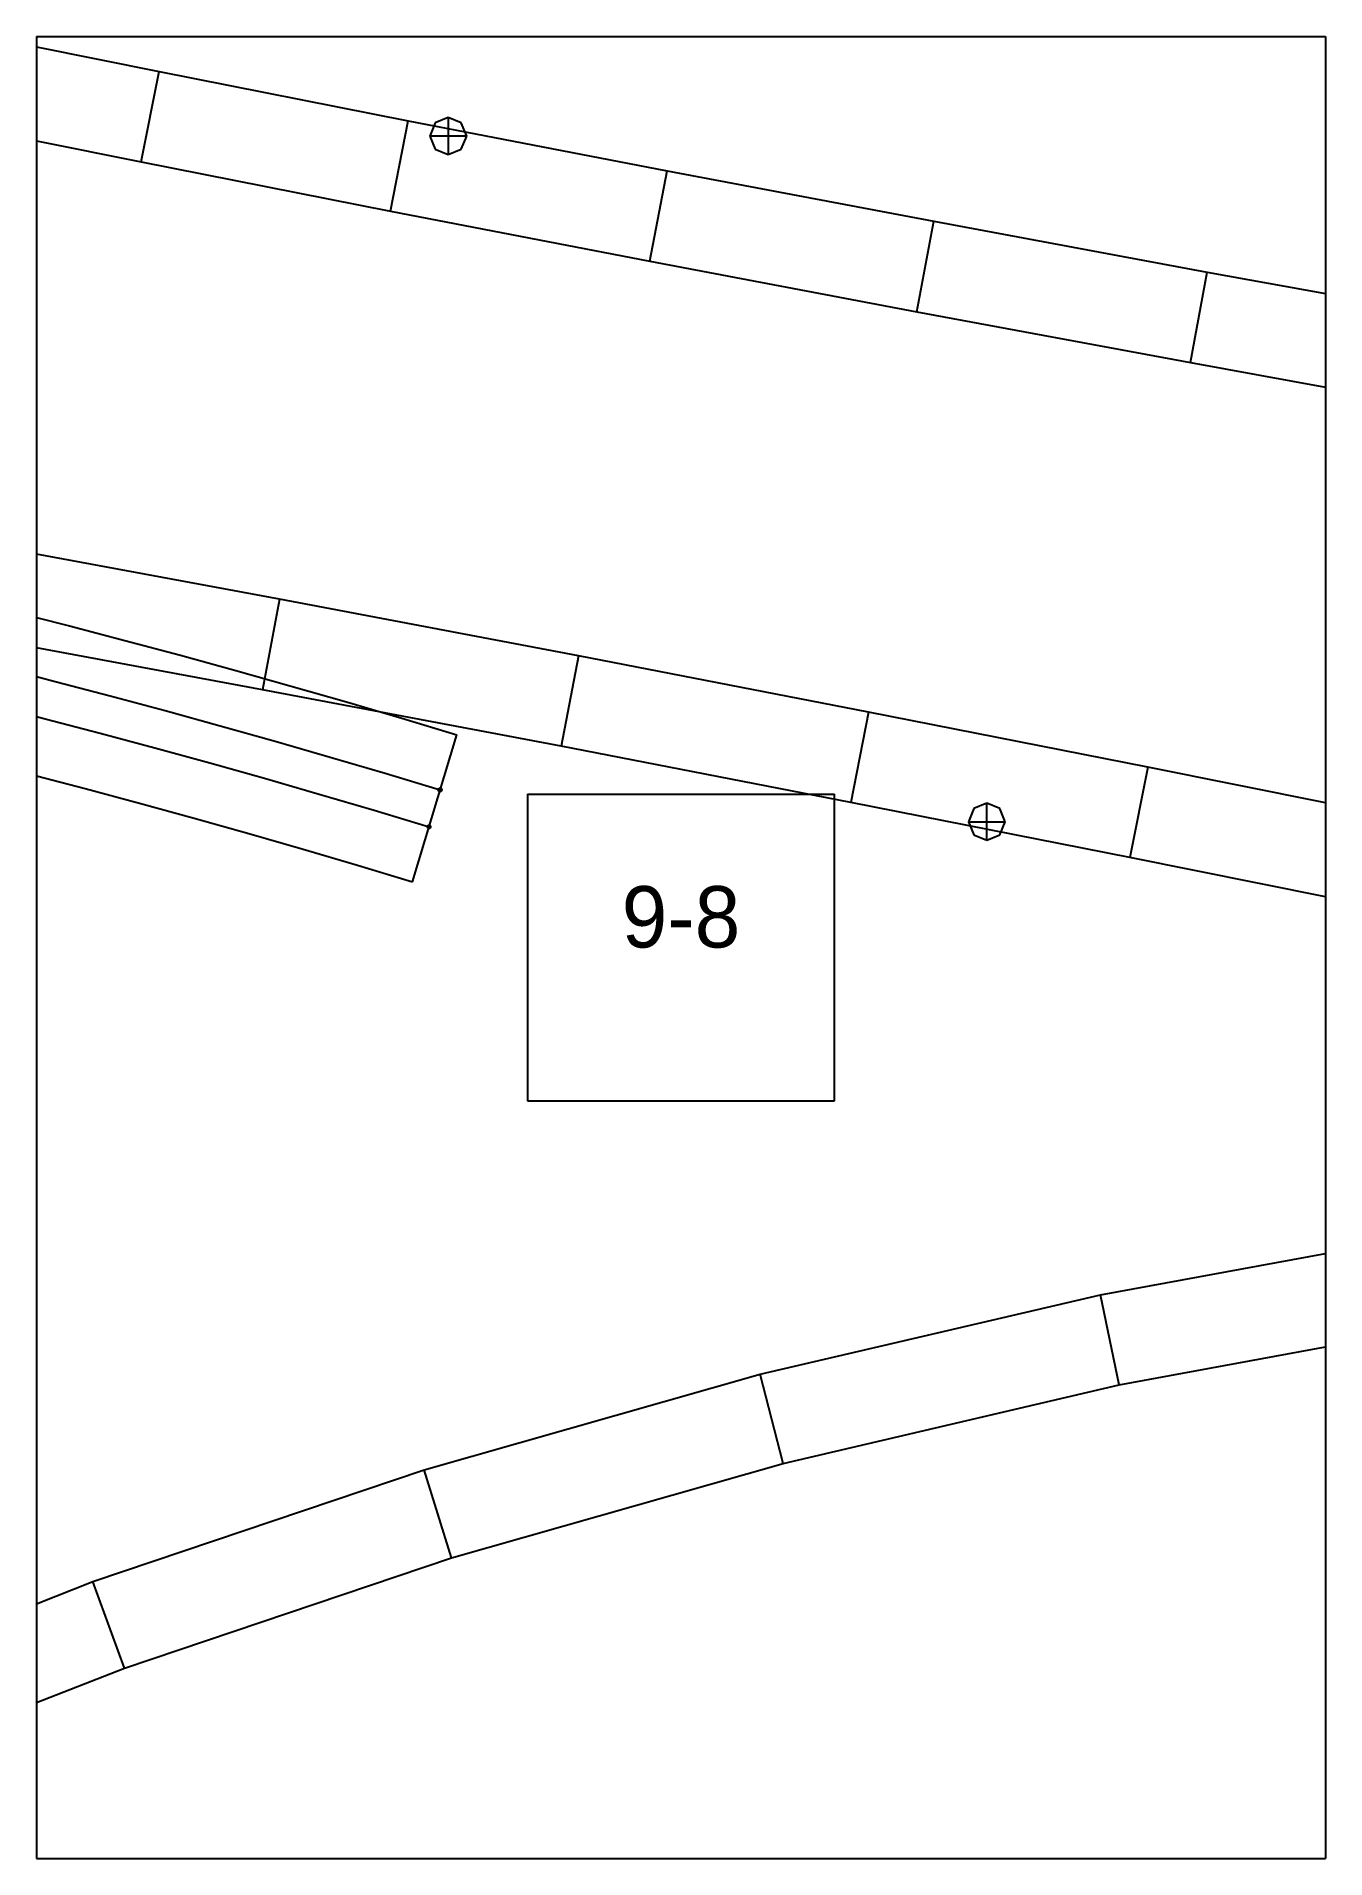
# Paper-space layout 'Plan 9-8' of a CAD drawing. Header units: metres, sheet in millimetres. Extents: x 0 to 210, y 0 to 297.
# The model-space entities are those that its viewports show. They can reach past a viewport. Long polylines and large blocks are cut down to what shows.
import ezdxf
from ezdxf.enums import TextEntityAlignment as Align

# ---------------------------------------------------------------- set-up
doc = ezdxf.new("R2010")
doc.units = ezdxf.units.M
for name, color, linetype in [('default', 7, 'Continuous'), ('mcircles', 7, 'Continuous'), ('TEXTLAYER', 7, 'Continuous'), ('VIEWPORTS', 7, 'Continuous')]:
    doc.layers.add(name, color=color, linetype=linetype)

msp = doc.modelspace()

# ---------------------------------------------------------------- linework, layer by layer
at = {"color": 9}
for p, q in [((1470, -2079), (1470, -2376)), ((1470, -2079), (1470, -2376)), ((1680, -2079), (1680, -2376)), ((1680, -2079), (1680, -2376)), ((1260, -2376), (1470, -2376)), ((1260, -2376), (1470, -2376)), ((1470, -2376), (1680, -2376)), ((1470, -2376), (1470, -2673)), ((1470, -2376), (1680, -2376)), ((1470, -2376), (1470, -2673)), ((1680, -2376), (1890, -2376)), ((1680, -2376), (1680, -2673)), ((1680, -2376), (1890, -2376)), ((1680, -2376), (1680, -2673)), ((1550, -2499.5), (1600, -2499.5)), ((1550, -2499.5), (1550, -2549.5)), ((1600, -2549.5), (1600, -2499.5)), ((1550, -2549.5), (1600, -2549.5)), ((1260, -2673), (1470, -2673)), ((1260, -2673), (1470, -2673)), ((1470, -2673), (1680, -2673)), ((1470, -2673), (1470, -2970)), ((1470, -2673), (1680, -2673)), ((1470, -2673), (1470, -2970)), ((1680, -2673), (1890, -2673)), ((1680, -2673), (1680, -2970)), ((1680, -2673), (1890, -2673)), ((1680, -2673), (1680, -2970))]:
    msp.add_line(p, q, dxfattribs=at)
at = {"layer": 'default', "color": 7, "linetype": 'Continuous'}
for p, q in [((1451.33, -2373.95), (1490.01, -2381.73)), ((1487.08, -2396.44), (1490.01, -2381.73)), ((1490.01, -2381.73), (1530.58, -2389.74)), ((1448.35, -2388.65), (1487.08, -2396.44)), ((1527.7, -2404.46), (1530.58, -2389.74)), ((1530.58, -2389.74), (1572.73, -2397.9)), ((1534.97, -2390.1), (1534.09, -2392.23)), ((1537.09, -2389.23), (1534.97, -2390.1)), ((1539.21, -2390.1), (1537.09, -2389.23)), ((1537.09, -2389.23), (1537.09, -2395.23)), ((1540.09, -2392.23), (1539.21, -2390.1)), ((1534.09, -2392.23), (1534.97, -2394.35)), ((1540.09, -2392.23), (1534.09, -2392.23)), ((1539.21, -2394.35), (1540.09, -2392.23)), ((1487.08, -2396.44), (1527.7, -2404.46)), ((1534.97, -2394.35), (1537.09, -2395.23)), ((1537.09, -2395.23), (1539.21, -2394.35)), ((1569.91, -2412.64), (1572.73, -2397.9)), ((1572.73, -2397.9), (1616.17, -2406.13)), ((1527.7, -2404.46), (1569.91, -2412.64)), ((1613.41, -2420.87), (1616.17, -2406.13)), ((1616.17, -2406.13), (1660.71, -2414.4)), ((1569.91, -2412.64), (1613.41, -2420.87)), ((1658, -2429.16), (1660.71, -2414.4)), ((1660.71, -2414.4), (1706.11, -2422.63)), ((1613.41, -2420.87), (1658, -2429.16)), ((1658, -2429.16), (1703.46, -2437.39)), ((1509.57, -2467.74), (1459.63, -2458.46)), ((1509.57, -2467.74), (1506.8, -2482.48)), ((1558.28, -2476.96), (1509.57, -2467.74)), ((1466.38, -2469.77), (1475.4, -2472.08)), ((1506.8, -2482.48), (1456.92, -2473.22)), ((1475.4, -2472.08), (1484.42, -2474.44)), ((1484.42, -2474.44), (1493.44, -2476.86)), ((1493.44, -2476.86), (1502.46, -2479.35)), ((1558.28, -2476.96), (1555.46, -2491.7)), ((1605.55, -2486.12), (1558.28, -2476.96)), ((1464.06, -2478.83), (1473.03, -2481.12)), ((1502.46, -2479.35), (1511.48, -2481.89)), ((1473.03, -2481.12), (1482, -2483.47)), ((1555.46, -2491.7), (1506.8, -2482.48)), ((1511.48, -2481.89), (1520.51, -2484.48)), ((1462.5, -2484.93), (1471.43, -2487.22)), ((1482, -2483.47), (1490.96, -2485.88)), ((1490.96, -2485.88), (1499.93, -2488.35)), ((1520.51, -2484.48), (1529.53, -2487.14)), ((1471.43, -2487.22), (1480.36, -2489.56)), ((1499.93, -2488.35), (1508.9, -2490.87)), ((1529.53, -2487.14), (1538.47, -2489.84)), ((1605.55, -2486.12), (1602.67, -2500.84)), ((1651.04, -2495.11), (1605.55, -2486.12)), ((1480.36, -2489.56), (1489.29, -2491.95)), ((1508.9, -2490.87), (1517.86, -2493.45)), ((1531.27, -2513.77), (1538.47, -2489.84)), ((1602.67, -2500.84), (1555.46, -2491.7)), ((1460.19, -2493.99), (1469.06, -2496.26)), ((1489.29, -2491.95), (1498.22, -2494.41)), ((1498.22, -2494.41), (1507.15, -2496.92)), ((1517.86, -2493.45), (1526.83, -2496.09)), ((1469.06, -2496.26), (1477.94, -2498.59)), ((1507.15, -2496.92), (1516.08, -2499.5)), ((1526.83, -2496.09), (1535.78, -2498.79)), ((1651.04, -2495.11), (1648.11, -2509.82)), ((1694.42, -2503.83), (1651.04, -2495.11)), ((1477.94, -2498.59), (1486.81, -2500.97)), ((1516.08, -2499.5), (1525.01, -2502.13)), ((1486.81, -2500.97), (1495.69, -2503.41)), ((1495.69, -2503.41), (1504.57, -2505.91)), ((1525.01, -2502.13), (1533.96, -2504.82)), ((1648.11, -2509.82), (1602.67, -2500.84)), ((1622.69, -2501.87), (1621.81, -2503.99)), ((1624.81, -2500.99), (1622.69, -2501.87)), ((1626.93, -2501.87), (1624.81, -2500.99)), ((1624.81, -2506.99), (1624.81, -2500.99)), ((1627.81, -2503.99), (1626.93, -2501.87)), ((1504.57, -2505.91), (1513.44, -2508.46)), ((1621.81, -2503.99), (1622.69, -2506.11)), ((1621.81, -2503.99), (1627.81, -2503.99)), ((1622.69, -2506.11), (1624.81, -2506.99)), ((1624.81, -2506.99), (1626.93, -2506.11)), ((1626.93, -2506.11), (1627.81, -2503.99)), ((1513.44, -2508.46), (1522.32, -2511.08)), ((1522.32, -2511.08), (1531.27, -2513.77)), ((1691.43, -2518.53), (1648.11, -2509.82)), ((1643.32, -2581.1), (1699.31, -2570.8)), ((1587.89, -2594.06), (1643.32, -2581.1)), ((1646.39, -2595.79), (1643.32, -2581.1)), ((1646.39, -2595.79), (1701.67, -2585.62)), ((1533.14, -2609.66), (1587.89, -2594.06)), ((1591.66, -2608.58), (1587.89, -2594.06)), ((1591.66, -2608.58), (1646.39, -2595.79)), ((1479.21, -2627.86), (1533.14, -2609.66)), ((1537.6, -2623.99), (1533.14, -2609.66)), ((1537.6, -2623.99), (1591.66, -2608.58)), ((1484.34, -2641.96), (1537.6, -2623.99)), ((1426.2, -2648.62), (1479.21, -2627.86)), ((1484.34, -2641.96), (1479.21, -2627.86)), ((1422.62, -2666.14), (1484.34, -2641.96))]:
    msp.add_line(p, q, dxfattribs=at)
at = {"layer": 'mcircles', "color": 7, "linetype": 'Continuous'}
for centre in [(1535.75, -2498.8), (1533.95, -2504.8)]:
    msp.add_circle(centre, 0.3, dxfattribs=at)

# ---------------------------------------------------------------- texts
at = {"layer": 'TEXTLAYER', "color": 1}
msp.add_text('9-8', height=10, dxfattribs=at).set_placement((1575, -2524.5), align=Align.CENTER)

psp = doc.layouts.new('Plan 9-8')

# ---------------------------------------------------------------- viewports
at = {"layer": 'VIEWPORTS'}
psp.add_viewport(center=(105, 148.5), size=(210, 297), view_center_point=(1575, -2524.5), view_height=297, dxfattribs=at)

doc.saveas('drawing.dxf')
